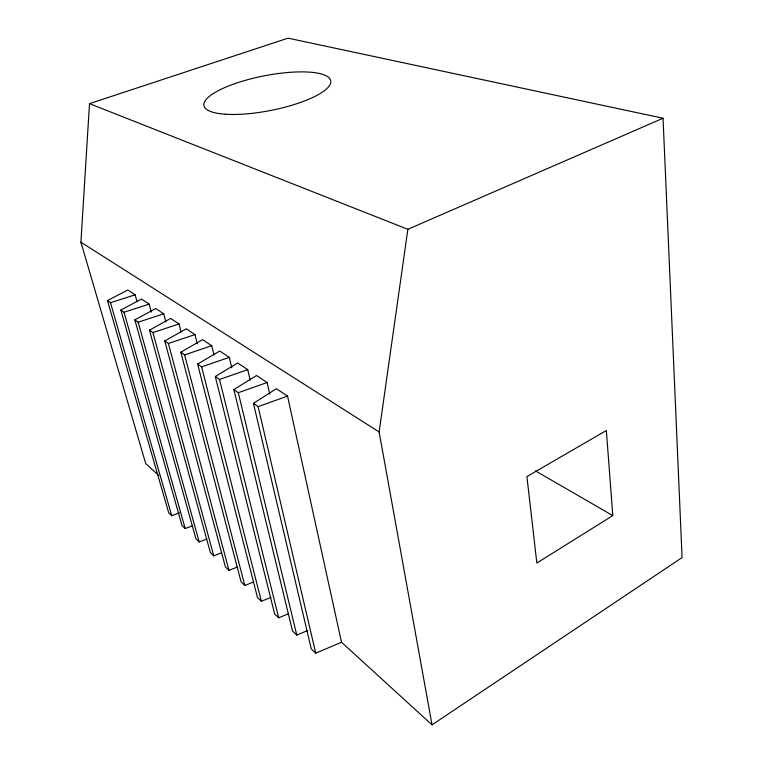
<?xml version="1.0" encoding="UTF-8"?>
<svg xmlns="http://www.w3.org/2000/svg" width="763" height="763" viewBox="0 0 763 763"><rect width="100%" height="100%" fill="white"/><g stroke="black" fill="none" stroke-linecap="round" stroke-linejoin="round"><path stroke-width="1.14" d="M158.733 475.435L145.695 463.532L80.926 242.186L89.5 103.644L288.061 38.15L663.047 118.246L682.074 557.581L432.03 724.85L341.509 642.236L287.537 396.102L276.406 388.701L253.44 403.35L311.275 648.922L315.729 653.166L341.509 642.236M432.03 724.85L379.125 431.963L407.862 229.301L663.047 118.246M612.794 515.607L536.837 563.037L526.909 476.57L606.356 430.513L612.794 515.607L535.464 470.895M307.327 630.677L296.778 635.083L292.534 631.02L233.879 389.578L256.559 375.51L267.117 382.53L269.749 394.109M288.404 613.805L278.686 617.801L274.623 613.929L215.3 376.502L237.684 362.969L247.727 369.645L250.178 380.088M270.932 597.419L261.385 601.292L257.503 597.582L197.636 364.065L219.725 351.028L229.281 357.38L231.799 367.804M253.554 581.997L244.828 585.488L241.108 581.94L180.812 352.22L202.605 339.649L211.723 345.706L214.012 354.967M237.551 566.966L228.976 570.352L225.409 566.957L164.77 340.927L186.277 328.805L194.975 334.585L197.321 343.827M221.499 552.832L213.774 555.845L210.359 552.584L149.462 330.15L170.693 318.438L179 323.96L181.089 332M206.792 539.002L199.191 541.93L195.91 538.792L134.841 319.859L155.786 308.529L163.73 313.812L165.867 321.852M192.657 525.717L185.19 528.559L182.033 525.545L120.859 310.007L141.517 299.058L149.128 304.103L151.303 312.143M179.448 512.803L171.732 515.712L168.699 512.822L107.469 300.584L127.86 289.978L135.146 294.814L137.044 301.709M253.44 403.35L258.104 406.631L287.537 396.102M233.879 389.578L238.304 392.697L267.117 382.53M215.3 376.502L219.506 379.459L247.727 369.645M197.636 364.065L201.632 366.879L229.281 357.38M180.812 352.22L184.617 354.9L211.723 345.706M164.77 340.927L168.404 343.484L194.975 334.585M149.462 330.15L152.934 332.592L179 323.96M134.841 319.859L138.16 322.196L163.73 313.812M120.859 310.007L124.026 312.248L149.128 304.103M107.469 300.584L110.501 302.72L135.146 294.814M89.5 103.644L407.862 229.301M80.926 242.186L379.125 431.963M110.501 302.72L171.732 515.712M124.026 312.248L185.19 528.559M138.16 322.196L199.191 541.93M152.934 332.592L213.774 555.845M168.404 343.484L228.976 570.352M184.617 354.9L244.828 585.488M201.632 366.879L261.385 601.292M219.506 379.459L278.686 617.801M238.304 392.697L296.778 635.083M258.104 406.631L315.729 653.166M225.323 114.221A64.626 17.616 -11.1 0 0 329.578 85.418A64.626 17.616 -11.1 0 0 247.078 79.848A64.626 17.616 -11.1 0 0 225.323 114.221"/></g></svg>
